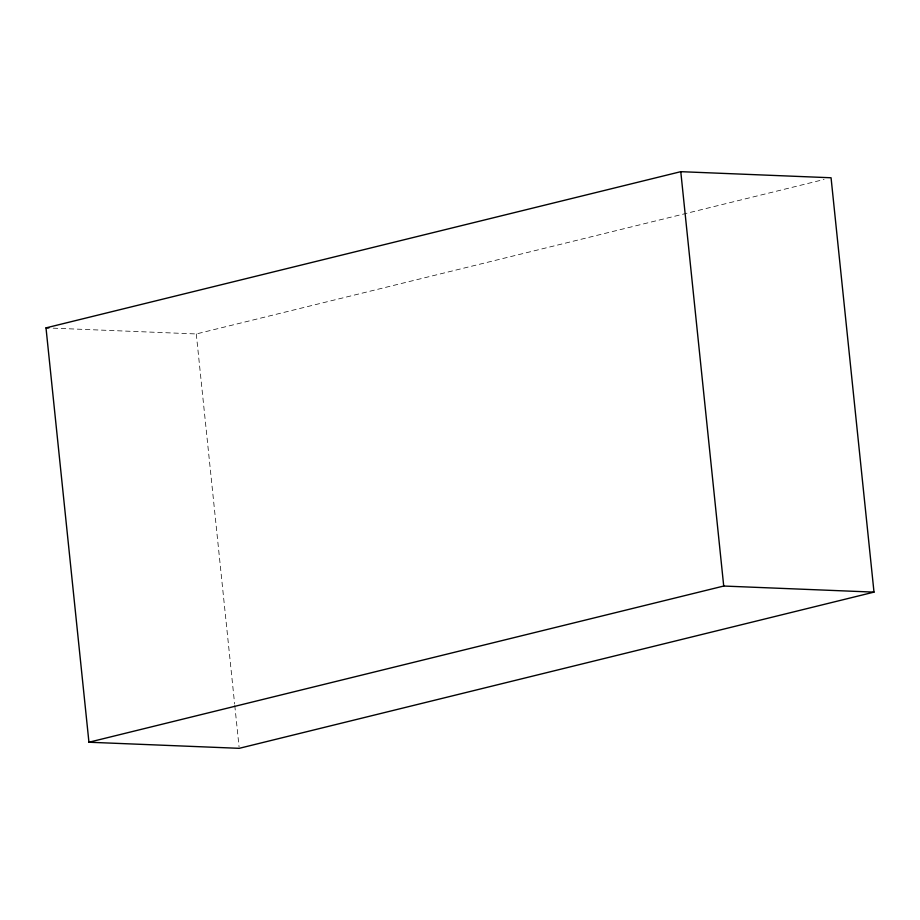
<?xml version="1.0" encoding="UTF-8"?>
<svg xmlns="http://www.w3.org/2000/svg" width="920" height="920" viewBox="0 0 920 920"><rect width="100%" height="100%" fill="white"/><g stroke="black" fill="none" stroke-linecap="round" stroke-linejoin="round"><path stroke-width="0.69" stroke-dasharray="4.6 3.45" d="M53.153 328.164L196.282 333.96L824.078 179.48M196.282 333.96L234.634 704.03M234.784 705.456L239.073 746.89"/><path stroke-width="1.38" d="M46 327.876L680.777 171.672L831.059 177.767L874 592.123L239.223 748.328L88.941 742.233L46 327.876L48.864 327.991M88.941 742.233L723.718 586.04L874 592.123M680.777 171.672L723.718 586.04"/></g></svg>
